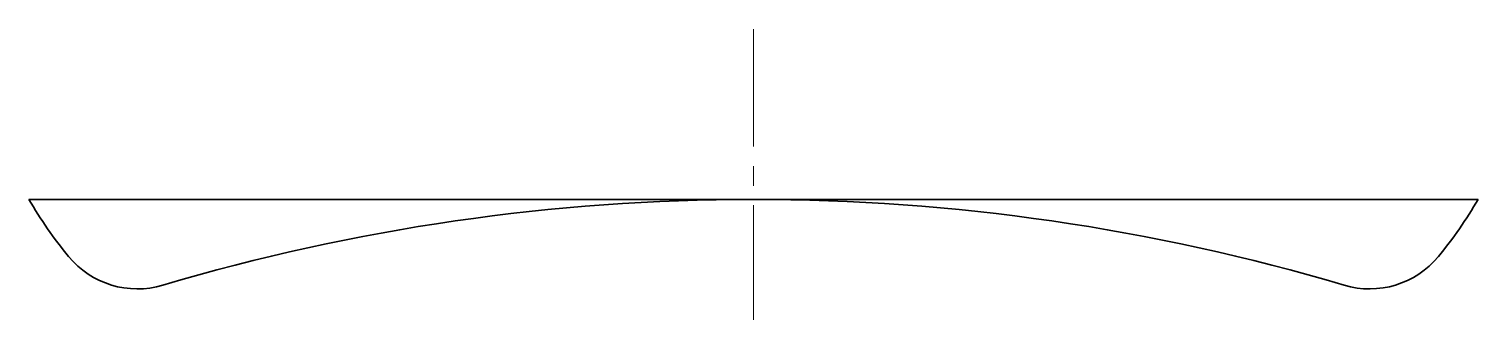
# Model space of a CAD drawing. Extents: x 89 to 633, y -13 to 440.
# Drawn here: x 467.3 to 532.1, y 304.4 to 317.4 of the extents above; entities that cross this region are included whole.
import ezdxf

# ---------------------------------------------------------------- set-up
doc = ezdxf.new("R2010")
doc.units = 0
doc.header["$LTSCALE"] = 7
doc.header["$MEASUREMENT"] = 0
doc.linetypes.add('CENTER2', pattern=[1.125, 0.75, -0.125, 0.125, -0.125])
doc.layers.add('1', color=1, linetype='CENTER2', lineweight=15)
doc.layers.add('3', color=3, linetype='CONTINUOUS', lineweight=30)

msp = doc.modelspace()

# ---------------------------------------------------------------- linework, layer by layer
at = {"layer": '1'}
msp.add_line((499.668, 317.399), (499.668, 304.399), dxfattribs=at)
at = {"layer": '3'}
for q in [(467.268, 309.788), (532.068, 309.788)]:
    msp.add_line((499.668, 309.788), q, dxfattribs=at)
for centre, radius, start, end in [((482.972, 318.788), 18.1, 209.81741, 219.66501), ((499.668, 216.911), 92.877, 90, 106.52204), ((499.668, 216.911), 92.877, 73.47796, 90), ((516.364, 318.788), 18.1, 320.33499, 330.18259), ((472.118, 309.788), 4, 219.66501, 286.52204), ((527.218, 309.788), 4, 253.47796, 320.33499)]:
    msp.add_arc(centre, radius, start, end, dxfattribs=at)

doc.saveas('drawing.dxf')
